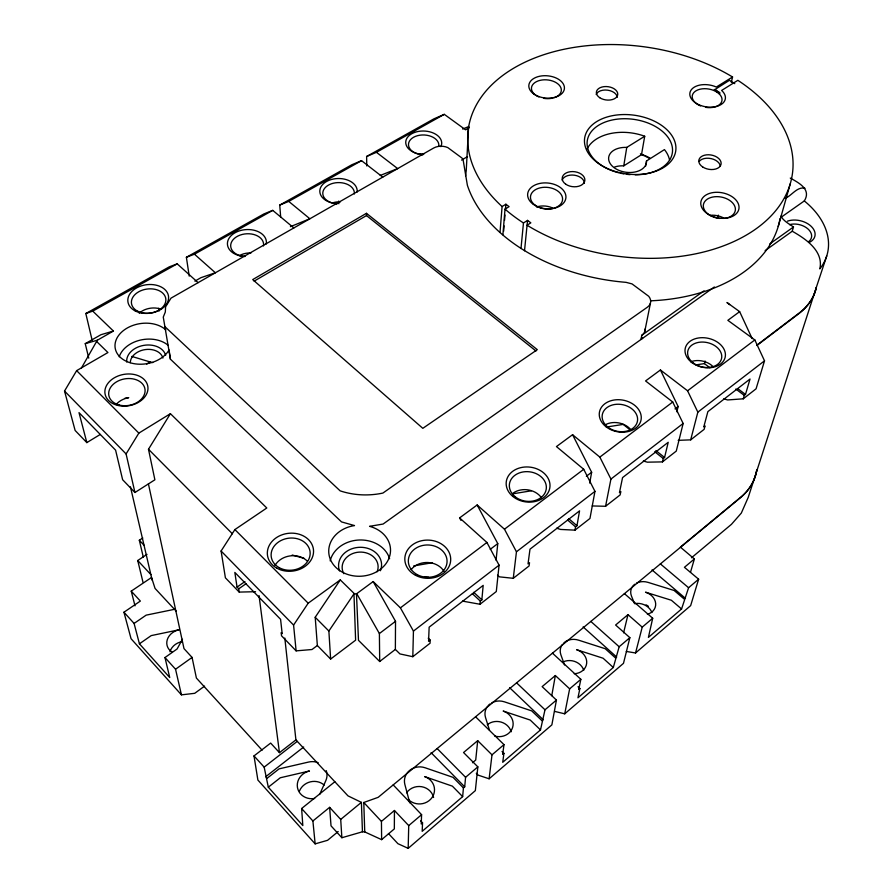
<?xml version="1.0" encoding="UTF-8"?>
<svg xmlns="http://www.w3.org/2000/svg" width="893" height="893" viewBox="0 0 893 893"><rect width="100%" height="100%" fill="white"/><g stroke="black" fill="none" stroke-linecap="round" stroke-linejoin="round"><path stroke-width="1.34" d="M381.635 839.654L381.434 821.393L394.438 810.487L394.338 828.905L381.635 839.654L364.746 831.908L362.446 831.796L341.863 837.734L331.024 825.846L329.629 807.339L312.896 820.98L315.151 843.874L327.586 840.302L338.179 831.539M428.216 638.182L430.192 640.091L430.058 643.239L412.812 656.701L399.93 653.922L395.365 649.423L395.521 621.305L373.162 581.566L356.474 593.856L353.963 593.89L328.87 631.027L330.633 659.056L355.615 640.181L353.963 593.89M388.455 833.537L397.921 843.695L408.179 848.35L408.726 825.612L394.438 810.487M412.812 656.701L413.437 631.094L400.41 607.854L373.162 581.566M88.742 358.126L85.248 343.66L97.304 340.222L81.285 368.273M393.199 784.902L421.596 814.673L421.228 823.949L422.545 822.821L420.659 820.846M422.545 822.821L422.188 831.316L462.652 796.634L463.434 787.916L464.706 786.833L465.577 777.29L477.844 766.864L463.545 752.531L477.699 740.665L491.998 754.831L489.118 778.796L478.213 775.157L476.315 773.249M468.557 127.342L466.235 170.797A158.731 105.396 8 0 0 465.588 176.033M500.035 232.191L502.089 206.551A163.598 105.553 7.8 0 1 516.232 66.729A163.598 105.553 7.8 0 1 732.55 76.988L731.345 82.357M502.893 234.781L505.014 209.152L509.099 206.64L505.873 204.229L502.089 206.551M503.63 231.22L504.076 225.817M504.523 220.426L504.98 215.023M505.427 209.632L505.873 204.229M462.541 601.112L480.01 604.26L480.3 601.056L481.852 599.839L483.18 585.384L429.142 627.176L428.573 641.353L430.192 640.091M520.987 248.533L523.465 222.96L527.551 220.404L530.833 222.848L527.06 225.226A163.598 105.553 7.8 0 0 754.295 230.048A163.598 105.553 7.8 0 0 737.852 80.325L721.633 90.439A17.949 11.051 9.3 0 1 712.391 107.115A17.949 11.051 9.3 0 1 689.932 92.794A17.949 11.051 9.3 0 1 716.32 87.045L732.55 76.988M524.515 250.788L527.551 220.404M477.699 740.665L475.723 760.032L472.531 762.734M496.073 560.212L497.769 543.603L477.152 504.98L459.605 517.895L460.911 520.329M477.844 766.864L475.344 790.629L408.179 848.35M459.605 517.895L486.908 542.464L499.075 565.169L496.296 591.546L480.01 604.26M497.546 575.181L499.377 576.845L513.263 578.307L516.455 551.785L504.467 529.203L477.152 504.98M475.556 716.755L503.987 744.639L502.692 754.395L503.92 753.346L502.033 751.493M503.92 753.346L502.726 762.287L540.499 729.905L544.998 709.79L556.439 700.067L542.14 686.628L555.357 675.543L569.645 688.838L564.733 713.82L554.564 711.375M623.76 165.852L626.763 147.412L644.713 136.249L641.509 154.679L623.76 165.852A18.831 12.402 7.9 0 0 614.596 167.036M556.607 528.221L560.547 529.437L574.98 530.152L575.55 526.848L576.967 525.731L579.557 510.863L529.984 549.195L528.031 563.863L529.516 562.702L529.08 565.961L513.263 578.307M645.583 166.221L646.521 160.963L664.448 149.589A42.563 27.694 7.8 0 1 669.538 160.014M551.762 695.692L555.357 675.543M589.704 483.091L591.646 472.252L572.569 434.701L556.451 446.578L583.721 469.283L594.961 491.351L589.96 518.465L574.98 530.152M556.439 700.067L551.863 724.882L489.118 778.796M592.226 505.951L605.566 506.275L610.924 479.072L599.839 457.104L572.569 434.701M645.059 329.026A12.446 8.975 9.8 0 1 641.81 335.277L640.973 339.485A12.413 8.963 9.8 0 0 642.826 337.699M644.779 331.359L650.417 303.263M552.443 653.14L580.852 679.316L578.742 689.474L579.892 688.492L578.005 686.739M579.892 688.492L577.961 697.79L613.312 667.484L619.162 646.755L629.866 637.658L615.612 625.022L627.98 614.652L642.223 627.154L635.548 652.973L626.283 651.443M643.34 461L647.336 462.172L662.439 461.893L663.253 458.522L664.571 457.495L668.21 442.303L622.566 477.599L619.463 492.635L620.836 491.563L620.133 494.912L605.566 506.275M623.593 632.836L627.98 614.652M676.861 411.796L678.133 406.516L660.429 369.981L645.561 380.943L672.73 402.006L683.145 423.472L676.269 451.099L662.439 461.893M629.866 637.658L623.481 663.343L564.733 713.82M696.172 364.846L704.398 363.607L705.057 361.018M678.155 440.338L690.68 439.858L697.846 412.142L764.52 360.828L754.831 339.943L727.851 320.33L739.65 311.646L752.174 338.637M624.386 593.611L652.705 618.246L648.407 637.401L681.571 608.981L688.592 587.739L698.627 579.211L684.429 567.312L694.374 558.973L680.399 547.13L740.587 497.323A71.898 54.942 14.1 0 0 756.806 469.863M778.205 226.487L790.26 183.779M690.49 572.279L694.374 558.973M765.145 250.62L792.236 231.231L793.486 226.978L787.86 223.194A25.451 16.543 13 0 1 780.839 216.218M723.732 398.847L727.616 399.952L743.266 398.814L744.271 395.387L745.488 394.438L750.031 379.034L707.87 411.628L703.784 426.932L705.057 425.95L704.142 429.343L690.68 439.858M792.236 231.231C805.408 238.699 823.915 250.978 819.819 268.882A85.862 57.319 11.8 0 0 804.314 200.936C811.581 189.383 798.934 182.886 790.272 178.064M698.627 579.211L690.657 605.61L635.548 652.973M764.52 360.828L756.07 388.823L743.266 398.814M756.204 472.788L748.234 497.368L741.313 513.095L731.445 524.336L691.461 557.79M756.315 472.43L816.224 287.669A83.607 57.119 12.1 0 1 798.889 313.622L756.873 345.524M826.739 255.945L816.381 287.189A83.641 57.119 12.1 0 1 799.045 313.13L757.018 345.033M319.616 794.536L325.822 780.649A15.471 14.087 -15.4 0 0 326.202 770.592M182.473 639.243L177.093 648.977L164.971 657.549L169.726 677.519L139.42 643.808L134.084 623.426L123.948 612.218L140.357 601.067L131.238 591.133L151.531 577.481L155.047 588.42L176.289 611.259M100.262 434.456L86.833 442.604L75.124 430.459L64.53 391.045L76.642 370.64L107.93 352.545L96.812 341.662M170.418 413.682L148.484 449.257L154.88 479.798L134.943 492.501L126.092 453.934L138.85 433.116L170.418 413.682L266.795 507.994L234.892 529.571L221.096 551.014L225.404 577.827L239.212 592.092L255.543 591.702M340.278 579.903L315.207 617.264L317.35 645.516L311.981 649.524L296.119 650.863L293.585 625.078L308.185 603.199L340.278 579.903L354.443 593.756M734.76 83.641L729.458 80.292L713.607 90.394A15.047 9.287 9.3 0 0 693.694 92.727A15.047 9.287 9.3 0 0 700.547 105.921M408.726 825.612L421.596 814.673M491.998 754.831L503.987 744.639M569.645 688.838L580.852 679.316M642.223 627.154L652.705 618.246M756.695 470.22A71.875 54.931 14.1 0 1 740.476 497.68L378.185 797.326L363.786 802.494L364.746 831.908M341.863 837.734L340.713 819.417L361.397 802.372L347.98 795.864L295.907 739.884L284.811 638.037M295.907 739.884L279.453 752.665L270.657 743.076L254.003 755.913L264.161 767.132L268.313 787.191L302.816 825.556L301.622 808.522L334.842 781.743M268.313 787.191L280.279 777.77L309.447 770.983A15.315 13.987 -16 0 0 297.492 787.715A15.315 13.987 -16 0 0 314.637 798.476M266.996 778.35L279.096 768.862L308.587 762.053A15.471 14.087 -15.4 0 1 318.198 762.689M265.612 776.81L303.698 747.017M264.161 767.132L297.28 741.357M413.437 631.094L499.075 565.169M516.455 551.785L594.961 491.351M610.924 479.072L683.145 423.472M356.474 593.856L358.484 640.326L379.692 661.501L395.365 649.423M379.692 661.501L379.391 633.561L395.521 621.305M490.212 549.34L497.769 543.603M586.355 476.27L591.646 472.252M674.996 408.905L678.133 406.516M400.41 607.854L486.908 542.464M504.467 529.203L583.721 469.283M599.839 457.104L672.73 402.006M660.429 369.981L687.565 390.788L754.831 339.943M204.575 686.125L194.719 693.314L181.435 694.854L131.059 638.718L123.948 612.218M714.344 286.977L383.097 524.046L369.568 526.334A30.92 25.562 -2.8 0 1 383.532 566.53A30.92 25.562 -2.8 0 1 332.888 563.941A30.92 25.562 -2.8 0 1 354.499 525.564L341.539 521.914L170.418 359.187L163.263 317.093L165.317 312.014L165.585 306.868L170.998 298.15L433.708 148.004A11.654 7.657 2.6 0 1 447.773 147.568L462.072 158.117L463.132 159.925L467.374 185.253A163.966 107.428 7.9 0 0 626.06 282.344L632.032 283.907L648.709 296.286A12.725 9.019 9.6 0 1 647.392 307.192L382.896 493.07C368.72 496.095 353.918 495.436 340.144 490.86L164.625 326.38M641.81 335.277L704.064 290.828M769.71 243.956L793.486 226.978M181.435 694.854L175.553 669.237L192.073 657.427L183.991 648.619L148.405 483.816M780.761 217.524L804.314 200.936M239.212 592.092L238.732 588.833L246.245 583.575M238.732 588.833L237.047 587.103L244.95 581.577M785.215 198.346C791.622 195.779 797.248 186.213 804.973 188.278M139.42 643.808L151.218 635.604L179.08 629.788A14.567 12.134 -16.3 0 0 167.292 639.634A14.567 12.134 -16.3 0 0 172.014 652.024M134.084 623.426L146.162 615.143L174.481 609.316M142.992 582.225L137.734 560.525L146.999 554.374M143.315 557.221L139.319 540.254L142.791 537.977M146.664 364.043L150.169 361.966A16.654 12.011 -8.3 0 0 152.759 362.58M254.137 281.139L366.498 215.57L366.454 213.315L252.708 279.587L422.824 428.327L537.296 349.654L366.454 213.315M461.547 160.093L467.53 156.599M85.248 343.66L100.92 334.719L113.422 331.046L92.76 311.121L85.817 313.532L92.135 340.289M194.886 281.139L200.947 277.678L215.38 272.767L194.451 254.192L186.38 257.296L189.227 276.138M290.426 226.655L309.871 218.763L288.752 201.405L279.732 205.089L280.692 217.233M97.158 340.333L113.422 331.046M469.138 127.732L465.554 129.786L444.29 114.337L433.909 118.858L366.621 156.487L366.777 165.942M85.817 313.532L169.324 266.828L177.205 263.848L198.101 282.646M186.38 257.296L263.882 213.952L272.745 210.368L293.83 227.927M279.732 205.089L351.853 164.747L361.542 160.662L382.751 177.104M92.76 311.121L177.205 263.848M194.451 254.192L272.745 210.368M288.752 201.405L361.542 160.662M366.621 156.487L376.444 152.312L444.29 114.337M462.652 129.038L468.836 126.505M380.239 175.441L397.664 168.587L376.444 152.312M124.741 398.356L128.748 397.642A18.061 13.362 -10.5 0 0 117.039 403.491M413.705 565.916L432.357 562.735M512.493 493.874L531.424 490.782M607.229 426.91L623.225 424.398L629.755 429.622M292.212 555.011L304.111 558.371M131.796 356.43L150.169 361.966M714.646 89.479L719.959 92.872L719.445 94.122A15.047 9.287 9.3 0 1 719.937 104.247A15.047 9.287 9.3 0 1 705.559 107.327M739.65 311.646L726.958 302.504A22.403 13.897 53.1 0 1 729.603 304.647M704.398 363.607L709.957 367.771M737.718 388.611L745.488 394.438M735.81 389.035L744.271 395.387M366.498 215.57L535.956 350.982M655.864 450.53L664.571 457.495M654.725 451.691L663.253 458.522M660.34 563.863L688.592 587.739M652.024 569.924L685.467 598.366M684.429 599.248L674.115 590.474L648.005 582.37A13.975 11.531 16.1 0 0 636.43 583.174M681.571 608.981L671.369 600.252L645.527 592.193A13.841 11.475 16.4 0 1 655.663 603.467A13.841 11.475 16.4 0 1 647.38 614.272M568.674 518.61L576.967 525.731M567.647 520.061L575.55 526.848M590.798 621.405L619.162 646.755M583.118 626.908L616.683 657.081M615.578 658.029L605.22 648.709L578.508 640.147A14.355 12.357 13.9 0 0 563.896 642.826M613.312 667.484L603.076 658.219L576.632 649.713A14.221 12.29 14.1 0 1 586.668 663.276A14.221 12.29 14.1 0 1 574.21 673.735M473.759 592.338L481.852 599.839M472.397 593.722L480.3 601.056M516.567 682.821L544.998 709.79M509.635 687.699L543.268 719.769M542.073 720.774L531.692 710.873L504.344 701.809A14.779 13.25 9.4 0 0 491.853 702.769M540.499 729.905L530.23 720.059L503.161 711.051A14.634 13.172 9.6 0 1 512.537 727.683A14.634 13.172 9.6 0 1 494.767 736.089M76.642 370.64L138.85 433.116M234.892 529.571L308.185 603.199M148.484 449.257L232.381 533.791M315.207 617.264L328.87 631.027M437.157 748.535L465.577 777.29M431.085 752.665L464.706 786.833M463.434 787.916L453.052 777.356L425.035 767.746A15.293 14.199 -0.7 0 0 409.53 770.492A15.293 14.199 -0.7 0 0 404.864 784.5L409.742 802.785M317.35 645.516L330.633 659.056M462.652 796.634L452.383 786.153L424.655 776.609A15.125 14.109 -0.9 0 1 432.011 797.605A15.125 14.109 -0.9 0 1 408.402 799.559M64.53 391.045L126.092 453.934M221.096 551.014L293.585 625.078M296.119 650.863L281.529 635.794L281.172 632.624L282.166 633.639L280.581 619.329L234.837 572.435L237.047 587.103M134.943 492.501L122.631 479.731L115.599 450.161L79.008 412.644L86.833 442.604M139.319 540.254L143.963 545.176M137.734 560.525L150.95 574.668M363.786 802.494L381.434 821.393M329.629 807.339L340.713 819.417M262.096 750.165L196.393 678.044L192.073 657.427M164.971 657.549L175.553 669.237M301.622 808.522L312.896 820.98M315.151 843.874L257.876 780.035L254.003 755.913M356.966 594.035L379.391 633.561M687.565 390.788L697.846 412.142M634.543 603.657L631.485 596.111A13.975 11.531 16.1 0 1 634.744 584.234M564.521 664.939L560.882 654.803A14.355 12.357 13.9 0 1 562.501 644.322M489.52 730.295L485.513 717.459A14.779 13.25 9.4 0 1 487.6 706.285M131.238 591.133L135.01 605.845M130.434 486.808L152.134 580.104M158.742 308.252L159.222 310.931M170.418 359.187L169.056 349.967A28.364 20.316 -8.6 0 1 127.632 361.866A28.364 20.316 -8.6 0 1 122.709 331.147A28.364 20.316 -8.6 0 1 165.83 329.852M259.037 595.598L279.453 752.665M361.397 802.372L362.446 831.796M338.748 201.048L338.849 203.738M299.49 790.964A15.114 13.864 -16.9 0 1 324.204 785.103M646.052 604.84A16.141 13.473 16.7 0 1 648.385 606.314M690.702 361.81A17.023 12.424 12.8 0 1 713.072 366.643M411.137 569.6A19.054 16.029 1.5 0 1 443.966 571.263M424.13 577.258A18.786 15.929 1.5 0 1 428.629 577.258M635.023 603.612A13.674 11.408 16.6 0 1 651.901 612.587M563.304 661.847A14.042 12.212 14.4 0 1 583.765 670.297M488.315 705.459A14.779 13.25 9.4 0 1 489.956 703.974M487.254 724.77A14.444 13.082 9.9 0 1 511.153 731.791M406.549 792.805A14.924 13.998 -1.2 0 1 421.753 786.722A14.924 13.998 -1.2 0 1 433.596 797.482M523.465 222.96A163.598 105.553 7.8 0 1 505.014 209.152M780.035 218.629A158.731 105.396 8 0 1 650.952 300.796M618.737 172.784A42.964 27.694 7.8 0 1 595.966 127.085A42.964 27.694 7.8 0 1 666.881 135.859A42.964 27.694 7.8 0 1 635.191 174.816M630.168 174.637A42.964 27.694 7.8 0 1 626.361 174.247M623.827 173.867A42.964 27.694 7.8 0 1 620.11 173.108M641.509 154.679A42.016 27.672 7.9 0 1 649.2 158.24M640.437 153.797A42.741 28.152 7.9 0 1 644.166 155.226M645.36 155.75A42.741 28.152 7.9 0 1 649.959 158.106M587.203 148.796A42.563 27.694 7.8 0 1 644.713 136.249M646.521 160.963A19.077 12.413 7.8 0 1 628.315 172.472A19.077 12.413 7.8 0 1 608.613 158.954A19.077 12.413 7.8 0 1 626.763 147.412M718.318 215.124A98.118 65.412 8 0 1 717.671 217.691M536.57 206.997A15.895 10.828 5.8 0 1 552.332 207.857M538.881 96.935A14.98 9.377 5.3 0 1 534.94 82.547A14.98 9.377 5.3 0 1 557.812 83.808A14.98 9.377 5.3 0 1 553.906 97.772M552.756 98.085A14.98 9.377 5.3 0 1 543.781 98.342M699.197 161.365A11.241 7.244 10 0 1 711.308 158.641A11.241 7.244 10 0 1 720.316 166.187M596.178 94.446A10.727 6.709 6.8 0 1 607.664 90.171A10.727 6.709 6.8 0 1 617.23 97.359M562.121 180.051A11.363 7.557 6.5 0 1 574.422 175.207A11.363 7.557 6.5 0 1 584.413 183.232M712.357 216.586A16.219 10.716 10.8 0 1 707.189 199.239A16.219 10.716 10.8 0 1 732.606 202.89A16.219 10.716 10.8 0 1 724.703 218.361M719.524 218.428A16.219 10.716 10.8 0 1 713.317 216.977M709.779 215.369A16.007 10.694 10.9 0 1 724.178 218.294M330.164 560.871A30.485 25.395 -3 0 1 359.31 539.997A30.485 25.395 -3 0 1 389.605 558.717M422.78 154.467A17.994 11.732 2.1 0 1 405.902 140.781A17.994 11.732 2.1 0 1 427.68 131.383A17.994 11.732 2.1 0 1 440.874 146.664M336.84 203.593A18.697 12.558 -0.6 0 1 319.873 190.097A18.697 12.558 -0.6 0 1 340.066 178.555A18.697 12.558 -0.6 0 1 357.133 191.995M244.425 256.425A19.523 13.428 -3.8 0 1 227.57 242.003A19.523 13.428 -3.8 0 1 249.303 229.579A19.523 13.428 -3.8 0 1 266.27 243.934M343.838 573.708A17.994 15.002 -3 0 1 359.209 552.12A17.994 15.002 -3 0 1 377.125 571.743M339.552 570.917A21.51 17.916 -3 0 1 360.381 547.286A21.51 17.916 -3 0 1 380.396 570.75M422.88 154.802A15.203 9.935 2.1 0 1 408.503 144.086A15.203 9.935 2.1 0 1 424.409 134.988A15.203 9.935 2.1 0 1 438.854 145.659M512.928 493.249A18.273 14.712 7.4 0 1 541.426 497.747M274.966 565.537A19.244 15.94 -7.4 0 1 307.203 561.016M139.219 313.186A17.056 12.089 -7.9 0 1 161.443 309.358M604.728 425.113A17.614 13.507 10.8 0 1 631.117 430.08M787.403 221.185A17.704 11.665 13.2 0 1 811.268 226.42A17.704 11.665 13.2 0 1 809.248 242.438M789.512 224.656A14.813 9.767 13.2 0 1 808.009 228.988A14.813 9.767 13.2 0 1 808.489 241.769M169.949 651.745A14.388 12.044 -16.7 0 1 182.239 641.576M130.311 362.636A16.532 11.966 -8.9 0 1 145.258 349.587A16.532 11.966 -8.9 0 1 162.917 358.071M126.75 362.045A19.758 14.288 -8.9 0 1 143.706 345.379A19.758 14.288 -8.9 0 1 165.651 355.347M119.227 356.787A28.007 20.249 -8.9 0 1 140.234 340.121A28.007 20.249 -8.9 0 1 168.051 345.234M245.039 256.492A16.487 11.363 -3.8 0 1 230.807 244.28A16.487 11.363 -3.8 0 1 249.18 233.776A16.487 11.363 -3.8 0 1 263.502 245.932M239.302 255.644A16.253 11.33 -4 0 1 250.989 252.965M337.186 203.805A15.795 10.627 -0.6 0 1 322.842 192.386A15.795 10.627 -0.6 0 1 339.92 182.618A15.795 10.627 -0.6 0 1 354.331 193.993M332.698 202.834A15.583 10.604 -0.7 0 1 340.434 201.818M420 154.31A15.002 9.923 2 0 1 423.795 154.154M718.418 91.599L716.856 92.046L713.607 90.394L716.632 90.461L716.856 92.046L719.445 94.122L718.418 91.599M693.571 363.205A17.28 12.469 12.6 0 0 721.477 358.863A17.28 12.469 12.6 0 0 699.007 342.298A17.28 12.469 12.6 0 0 693.571 363.205M417.299 574.679A19.378 16.163 1.6 0 0 447.047 561.976A19.378 16.163 1.6 0 0 418.717 546.728A19.378 16.163 1.6 0 0 417.299 574.679M415.479 575.259A22.95 19.121 1.6 0 0 450.686 560.19A22.95 19.121 1.6 0 0 417.098 542.185A22.95 19.121 1.6 0 0 415.479 575.259M514.759 496.43A18.574 14.813 7.3 0 0 545.735 491.172A18.574 14.813 7.3 0 0 523.041 471.95A18.574 14.813 7.3 0 0 514.759 496.43M512.627 496.285A21.99 17.514 7.3 0 0 549.284 490.034A21.99 17.514 7.3 0 0 522.372 467.318A21.99 17.514 7.3 0 0 512.627 496.285M533.367 204.374A19.211 12.904 5.8 0 0 565.336 200.144A19.211 12.904 5.8 0 0 541.66 183.121A19.211 12.904 5.8 0 0 533.367 204.374M535.253 205.29A16.107 10.839 5.8 0 0 562.077 201.751A16.107 10.839 5.8 0 0 542.252 187.452A16.107 10.839 5.8 0 0 535.253 205.29M534.137 94.212A17.86 11.162 5.3 0 0 563.874 90.706A17.86 11.162 5.3 0 0 541.872 75.883A17.86 11.162 5.3 0 0 534.137 94.212M599.728 164.323A46.001 29.614 7.8 0 0 674.985 154.154A46.001 29.614 7.8 0 0 615.869 115.119A46.001 29.614 7.8 0 0 599.728 164.323M599.728 97.705A10.749 6.709 6.8 0 0 617.476 95.629A10.749 6.709 6.8 0 0 603.958 86.654A10.749 6.709 6.8 0 0 599.728 97.705M565.649 184.137A11.397 7.557 6.5 0 0 584.547 181.714A11.397 7.557 6.5 0 0 570.404 171.702A11.397 7.557 6.5 0 0 565.649 184.137M702.702 166.969A11.274 7.244 10 0 0 720.952 164.625A11.274 7.244 10 0 0 706.263 154.88A11.274 7.244 10 0 0 702.702 166.969M707.546 213.862A19.345 12.759 10.8 0 0 738.745 209.598A19.345 12.759 10.8 0 0 713.395 192.52A19.345 12.759 10.8 0 0 707.546 213.862M135.312 310.987A20.494 14.333 -7.6 0 0 168.353 299.903A20.494 14.333 -7.6 0 0 140.994 285.983A20.494 14.333 -7.6 0 0 135.312 310.987M117.385 405.322A21.722 15.884 -10.2 0 0 147.892 386.836A21.722 15.884 -10.2 0 0 113.98 378.007A21.722 15.884 -10.2 0 0 117.385 405.322M276.942 568.227A23.173 19.01 -7 0 0 313.443 553.191A23.173 19.01 -7 0 0 280.938 535.231A23.173 19.01 -7 0 0 276.942 568.227M606.034 426.754A21.175 16.063 10.6 0 0 640.772 421.083A21.175 16.063 10.6 0 0 613.971 400.031A21.175 16.063 10.6 0 0 606.034 426.754M692.075 362.703A20.461 14.746 12.6 0 0 725.094 357.546A20.461 14.746 12.6 0 0 698.46 337.978A20.461 14.746 12.6 0 0 692.075 362.703M607.82 427.088A17.882 13.585 10.6 0 0 637.178 422.322A17.882 13.585 10.6 0 0 614.574 404.507A17.882 13.585 10.6 0 0 607.82 427.088M279.219 567.669A19.568 16.063 -7.1 0 0 310.061 555A19.568 16.063 -7.1 0 0 282.635 539.774A19.568 16.063 -7.1 0 0 279.219 567.669M137.712 311.244A17.313 12.122 -7.7 0 0 165.64 301.89A17.313 12.122 -7.7 0 0 142.545 290.091A17.313 12.122 -7.7 0 0 137.712 311.244M119.238 405.031A18.351 13.428 -10.2 0 0 145.023 389.415A18.351 13.428 -10.2 0 0 116.403 381.925A18.351 13.428 -10.2 0 0 119.238 405.031"/></g></svg>
